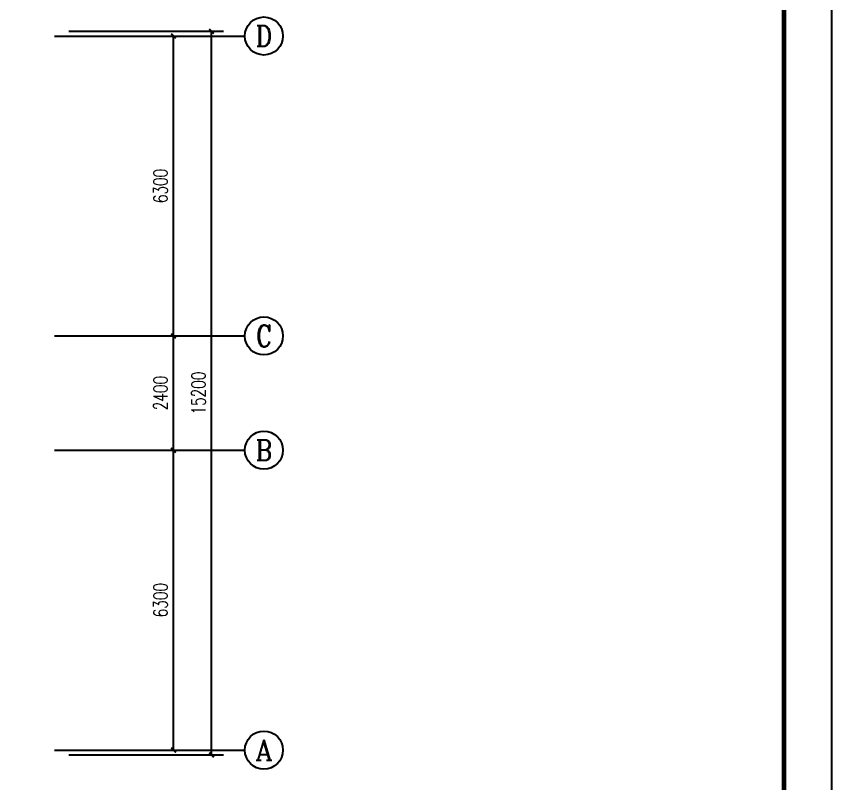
# Model space of a CAD drawing. Extents: x 6250600 to 6678662, y -692028 to -290561.
# Drawn here: x 6303208 to 6320347, y -497293 to -481174 of the extents above; entities that cross this region are included whole.
import ezdxf
from ezdxf.enums import TextEntityAlignment as Align

# ---------------------------------------------------------------- set-up
doc = ezdxf.new("R2010")
doc.units = 0
doc.header["$LTSCALE"] = 1000
doc.header["$MEASUREMENT"] = 0
doc.layers.get('0').update_dxf_attribs({"linetype": 'CONTINUOUS'})
doc.layers.get('Defpoints').update_dxf_attribs({"linetype": 'CONTINUOUS'})
for name, color, linetype in [('AXIS_TEXT', 7, 'CONTINUOUS'), ('PUB_TITLE', 4, 'CONTINUOUS'), ('建筑底图', 251, 'CONTINUOUS')]:
    doc.layers.add(name, color=color, linetype=linetype)
doc.styles.add('_TCH_AXIS', font='COMPLEX', dxfattribs={"bigfont": 'GBCBIG'})
doc.styles.add('_TCH_DIM_T3', font='SIMPLEX', dxfattribs={"width": 0.705882, "bigfont": 'GBCBIG'})
doc.styles.add('COMPLEX', font='COMPLEX')
doc.dimstyles.new('_TCH_ARCH&&100', dxfattribs={"dimtxt": 297.5, "dimasz": 100, "dimexe": 250, "dimexo": 300, "dimgap": 126.25, "dimtad": 1, "dimdec": 0, "dimzin": 0, "dimdsep": 46, "dimtxsty": '_TCH_DIM_T3', "dimblk": 'ARCHTICK', "dimcen": 0.09, "dimclrt": 7, "dimazin": 2, "dimtfac": 1, "dimtdec": 0, "dimtix": 1, "dimtmove": 2, "dimatfit": 3, "dimfxl": 0, "dimtolj": 1, "dimtzin": 0, "dimarcsym": 0})

# ---------------------------------------------------------------- blocks, each defined once
blk = doc.blocks.new('_AXISO')
blk.add_circle((0, 0), 0.5)
at = {"layer": 'AXIS_TEXT', "style": 'COMPLEX', "width": 1.041667}
blk.add_attdef('A', text='', height=0.56, dxfattribs=at).set_placement((-0.25, -0.28), (0.25, -0.28), align=Align.FIT)
blk = doc.blocks.new('_ArchTick')
at = {"color": 0, "linetype": 'ByBlock', "const_width": 0.4}
blk.add_lwpolyline([(-0.5, -0.5), (0.5, 0.5)], dxfattribs=at)
blk = doc.blocks.new('*D167')
at = {"layer": 'Defpoints', "color": 0, "transparency": 16777216}
for p in [(6304012, -481488), (6307312, -481488), (6304012, -496688)]:
    blk.add_point(p, dxfattribs=at)
at = {"layer": '建筑底图', "color": 0, "lineweight": -2, "transparency": 16777216}
for p, q in [((6304312, -481488), (6307562, -481488)), ((6307312, -496688), (6307312, -481488)), ((6304312, -496688), (6307562, -496688))]:
    blk.add_line(p, q, dxfattribs=at)
at = {"layer": '建筑底图', "color": 0, "lineweight": -2, "transparency": 16777216, "xscale": 100, "yscale": 100, "zscale": 100}
for p, rotation in [((6307312, -481488), 90), ((6307312, -496688), 270)]:
    blk.add_blockref('_ArchTick', p, dxfattribs=dict(at, rotation=rotation))
at = {"layer": '建筑底图', "color": 7, "transparency": 16777216, "insert": (6307037, -489088), "char_height": 297.5, "attachment_point": 5, "rotation": 90, "style": '_TCH_DIM_T3'}
blk.add_mtext('\\A1;15200', dxfattribs=at)
blk = doc.blocks.new('*D168')
at = {"layer": 'Defpoints', "color": 0, "transparency": 16777216}
for p in [(6304012, -490288), (6306512, -490288), (6304012, -496588)]:
    blk.add_point(p, dxfattribs=at)
at = {"layer": '建筑底图', "color": 0, "lineweight": -2, "transparency": 16777216}
for p, q in [((6304312, -490288), (6306762, -490288)), ((6306512, -496588), (6306512, -490288)), ((6304312, -496588), (6306762, -496588))]:
    blk.add_line(p, q, dxfattribs=at)
at = {"layer": '建筑底图', "color": 0, "lineweight": -2, "transparency": 16777216, "xscale": 100, "yscale": 100, "zscale": 100}
for p, rotation in [((6306512, -490288), 90), ((6306512, -496588), 270)]:
    blk.add_blockref('_ArchTick', p, dxfattribs=dict(at, rotation=rotation))
at = {"layer": '建筑底图', "color": 7, "transparency": 16777216, "insert": (6306237, -493438), "char_height": 297.5, "attachment_point": 5, "rotation": 90, "style": '_TCH_DIM_T3'}
blk.add_mtext('\\A1;6300', dxfattribs=at)
blk = doc.blocks.new('*D169')
at = {"layer": 'Defpoints', "color": 0, "transparency": 16777216}
for p in [(6304012, -487888), (6306512, -487888), (6304012, -490288)]:
    blk.add_point(p, dxfattribs=at)
at = {"layer": '建筑底图', "color": 0, "lineweight": -2, "transparency": 16777216}
for p, q in [((6304312, -487888), (6306762, -487888)), ((6306512, -490288), (6306512, -487888)), ((6304312, -490288), (6306762, -490288))]:
    blk.add_line(p, q, dxfattribs=at)
at = {"layer": '建筑底图', "color": 0, "lineweight": -2, "transparency": 16777216, "xscale": 100, "yscale": 100, "zscale": 100}
for p, rotation in [((6306512, -487888), 90), ((6306512, -490288), 270)]:
    blk.add_blockref('_ArchTick', p, dxfattribs=dict(at, rotation=rotation))
at = {"layer": '建筑底图', "color": 7, "transparency": 16777216, "insert": (6306237, -489088), "char_height": 297.5, "attachment_point": 5, "rotation": 90, "style": '_TCH_DIM_T3'}
blk.add_mtext('\\A1;2400', dxfattribs=at)
blk = doc.blocks.new('*D170')
at = {"layer": 'Defpoints', "color": 0, "transparency": 16777216}
for p in [(6304012, -481588), (6306512, -481588), (6304012, -487888)]:
    blk.add_point(p, dxfattribs=at)
at = {"layer": '建筑底图', "color": 0, "lineweight": -2, "transparency": 16777216}
for p, q in [((6304312, -481588), (6306762, -481588)), ((6306512, -487888), (6306512, -481588)), ((6304312, -487888), (6306762, -487888))]:
    blk.add_line(p, q, dxfattribs=at)
at = {"layer": '建筑底图', "color": 0, "lineweight": -2, "transparency": 16777216, "xscale": 100, "yscale": 100, "zscale": 100}
for p, rotation in [((6306512, -481588), 90), ((6306512, -487888), 270)]:
    blk.add_blockref('_ArchTick', p, dxfattribs=dict(at, rotation=rotation))
at = {"layer": '建筑底图', "color": 7, "transparency": 16777216, "insert": (6306237, -484738), "char_height": 297.5, "attachment_point": 5, "rotation": 90, "style": '_TCH_DIM_T3'}
blk.add_mtext('\\A1;6300', dxfattribs=at)

msp = doc.modelspace()

# ---------------------------------------------------------------- linework, layer by layer
at = {"layer": 'PUB_TITLE', "color": 4}
msp.add_lwpolyline([(6260946.9, -512141.8), (6320346.9, -512141.8), (6320346.9, -470141.8), (6260946.9, -470141.8)], close=True, dxfattribs=at)
at = {"layer": 'PUB_TITLE', "color": 4, "const_width": 100}
msp.add_lwpolyline([(6263446.9, -511141.8), (6319346.9, -511141.8), (6319346.9, -471141.8), (6263446.9, -471141.8)], close=True, dxfattribs=at)
at = {"layer": '建筑底图'}
for p, q in [((6304011.8, -481587.6), (6308011.8, -481587.6)), ((6304011.8, -487887.6), (6308011.8, -487887.6)), ((6304011.8, -490287.6), (6308011.8, -490287.6)), ((6304011.8, -496587.6), (6308011.8, -496587.6))]:
    msp.add_line(p, q, dxfattribs=at)

# ---------------------------------------------------------------- block references
ref = msp.add_blockref('_AXISO', (6308411.8, -481587.6), dxfattribs=dict(at, xscale=800, yscale=800, zscale=800))
ref.add_attrib('A', 'D', dxfattribs={"layer": 'AXIS_TEXT', "color": 0, "height": 435.3, "style": '_TCH_AXIS'}).set_placement((6308235.6, -481805.2), (6308588, -481805.2), align=Align.FIT)
ref = msp.add_blockref('_AXISO', (6308411.8, -487887.6), dxfattribs=dict(at, xscale=800, yscale=800, zscale=800))
ref.add_attrib('A', 'C', dxfattribs={"layer": 'AXIS_TEXT', "color": 0, "height": 455.7, "style": '_TCH_AXIS'}).set_placement((6308249, -488115.4), (6308574.5, -488115.4), align=Align.FIT)
ref = msp.add_blockref('_AXISO', (6308411.8, -490287.6), dxfattribs=dict(at, xscale=800, yscale=800, zscale=800))
ref.add_attrib('A', 'B', dxfattribs={"layer": 'AXIS_TEXT', "color": 0, "height": 435.3, "style": '_TCH_AXIS'}).set_placement((6308235.6, -490505.2), (6308588, -490505.2), align=Align.FIT)
ref = msp.add_blockref('_AXISO', (6308411.8, -496587.6), dxfattribs=dict(at, xscale=800, yscale=800, zscale=800))
ref.add_attrib('A', 'A', dxfattribs={"layer": 'AXIS_TEXT', "color": 0, "height": 425.2, "style": '_TCH_AXIS'}).set_placement((6308229.6, -496800.2), (6308594, -496800.2), align=Align.FIT)

# ---------------------------------------------------------------- dimensions: what is measured, and where the dimension line sits
for p1, p2, distance, picture, middle in [((6304011.8, -496687.6), (6304011.8, -481487.6), -3300, '*D167', (6307036.8, -489087.6)), ((6304011.8, -487887.6), (6304011.8, -481587.6), -2500, '*D170', (6306236.8, -484737.6)), ((6304011.8, -490287.6), (6304011.8, -487887.6), -2500, '*D169', (6306236.8, -489087.6)), ((6304011.8, -496587.6), (6304011.8, -490287.6), -2500, '*D168', (6306236.8, -493437.6))]:
    dim = msp.add_aligned_dim(p1=p1, p2=p2, distance=distance, dimstyle='_TCH_ARCH&&100', dxfattribs=at)
    dim.commit()
    dim.dimension.update_dxf_attribs({"geometry": picture, "text_midpoint": middle})

doc.saveas('drawing.dxf')
